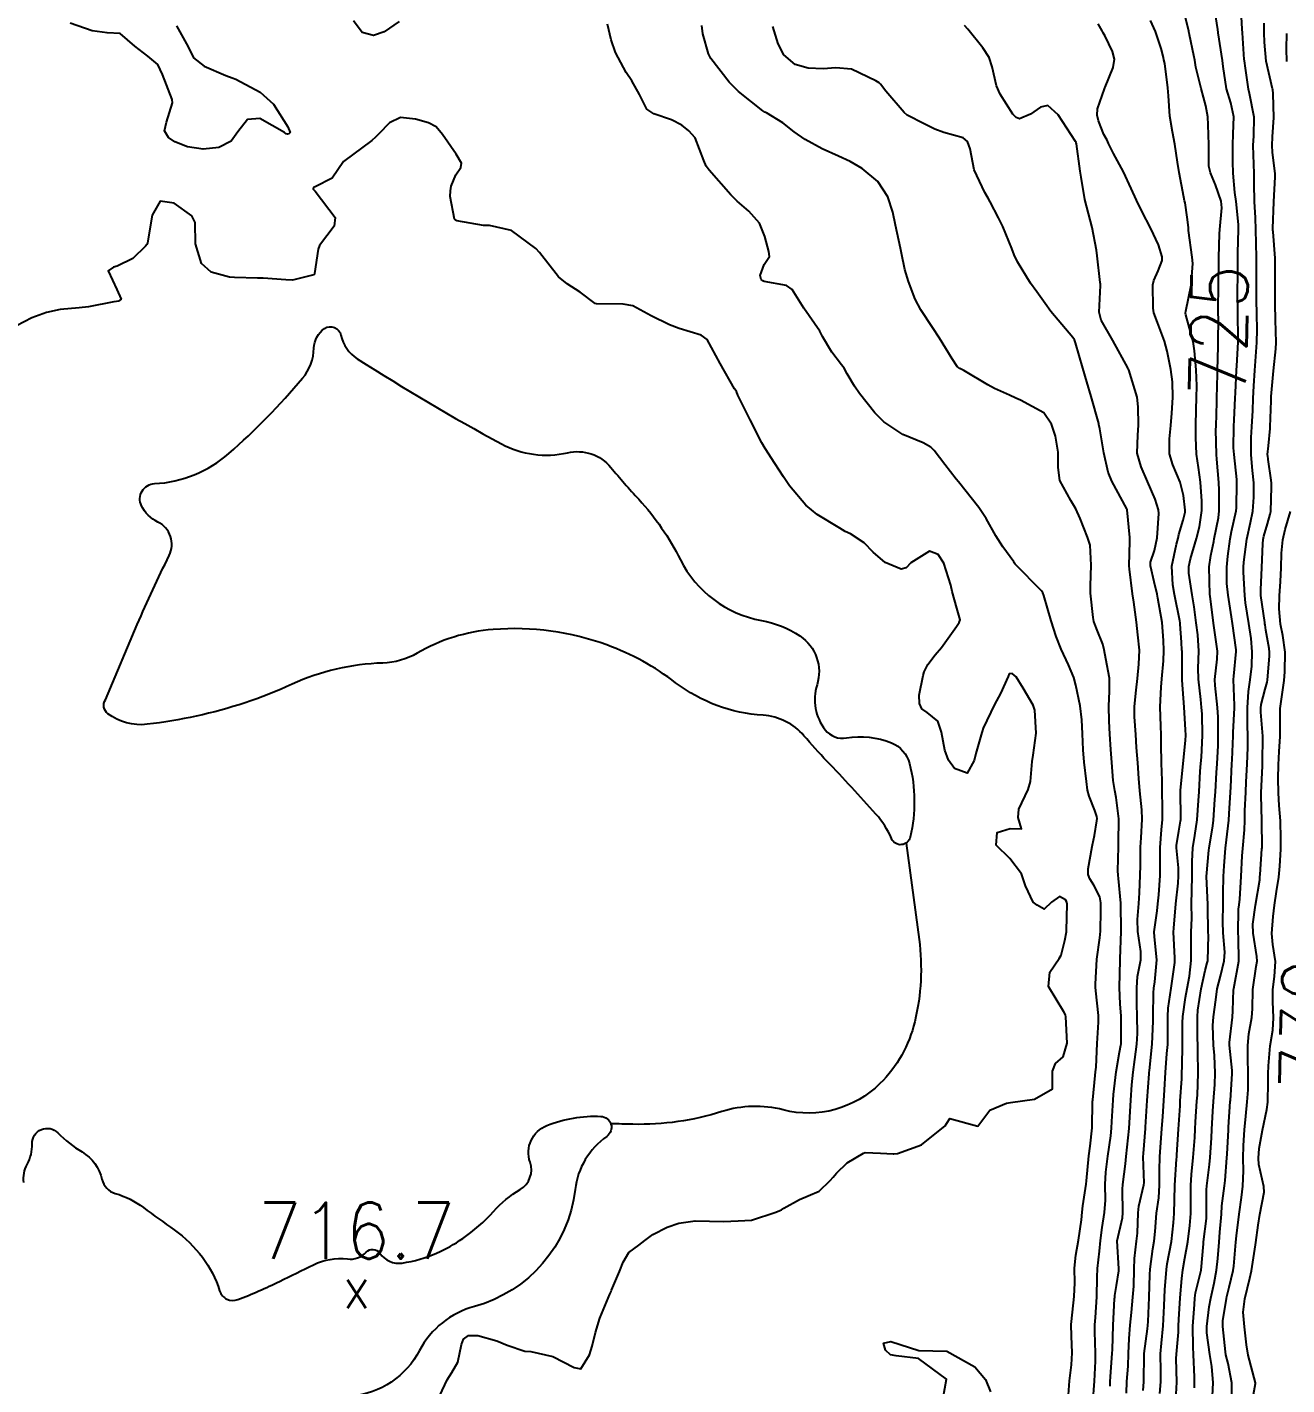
# Model space of a CAD drawing. Header units: metres. Extents: x 318500 to 325275, y 7408834 to 7428799.
# Drawn here: x 320134.5 to 320224.1, y 7413358.3 to 7413454.8 of the extents above; entities that cross this region are included whole.
import ezdxf
from ezdxf.enums import TextEntityAlignment as Align

# ---------------------------------------------------------------- set-up
doc = ezdxf.new("R2010")
doc.units = ezdxf.units.M
doc.header["$MEASUREMENT"] = 0
for name, color, linetype in [('Cotas', 45, 'Continuous'), ('Curvas de Nivel 1m', 11, 'Continuous'), ('Curvas de Nivel 5m', 15, 'Continuous'), ('Hidrografia', 140, 'Continuous'), ('Linha Férrea', 20, 'Continuous'), ('Pontos Cotados', 45, 'Continuous')]:
    doc.layers.add(name, color=color, linetype=linetype)
doc.styles.add('Style-STANDARD', font='STANDARD.shx')

# ---------------------------------------------------------------- blocks, each defined once
blk = doc.blocks.new('ELVTXT_2')
at = {"layer": 'Pontos Cotados', "linetype": 'Continuous', "style": 'Style-STANDARD'}
for s, height, p in [('716.7', 4, (0, 4)), ('x', 3, (0, 0))]:
    blk.add_text(s, height=height, dxfattribs=at).set_placement(p, align=Align.MIDDLE_CENTER)

msp = doc.modelspace()

# ---------------------------------------------------------------- linework, layer by layer
at = {"layer": 'Curvas de Nivel 1m', "flags": 128}
for points, elevation in [([(320217.487, 7413358.057), (320217.506, 7413358.425), (320217.496, 7413358.795), (320217.414, 7413360.427), (320217.398, 7413360.927), (320217.386, 7413362.428), (320217.489, 7413363.98), (320217.527, 7413364.426), (320217.574, 7413364.797), (320217.97, 7413366.42), (320218.131, 7413368.286), (320218.144, 7413368.419), (320218.337, 7413370.097), (320218.353, 7413370.417), (320218.346, 7413372.116), (320218.364, 7413372.417), (320218.565, 7413373.922), (320218.611, 7413374.415), (320218.694, 7413375.814), (320218.727, 7413376.414), (320218.809, 7413377.724), (320218.857, 7413378.413), (320218.947, 7413379.613), (320218.973, 7413380.412), (320218.909, 7413381.676), (320218.854, 7413382.413), (320218.809, 7413383.806), (320218.85, 7413384.414), (320219.003, 7413385.637), (320219.116, 7413386.411), (320219.336, 7413387.322), (320219.606, 7413388.407), (320219.642, 7413389.033), (320219.541, 7413390.407), (320219.519, 7413391.191), (320219.53, 7413392.408), (320219.528, 7413393.208), (320219.557, 7413394.408), (320219.6, 7413395.159), (320219.708, 7413396.407), (320219.776, 7413397.009), (320219.924, 7413398.405), (320219.956, 7413398.853), (320220.056, 7413400.404), (320220.072, 7413400.757), (320220.155, 7413402.403), (320220.167, 7413402.69), (320220.232, 7413404.402), (320220.242, 7413404.643), (320220.331, 7413406.402), (320220.331, 7413406.574), (320220.272, 7413408.403), (320220.282, 7413408.655), (320220.455, 7413410.401), (320220.453, 7413410.509), (320220.204, 7413412.404), (320220.13, 7413412.861), (320219.878, 7413414.407), (320219.792, 7413415.238), (320219.789, 7413416.409), (320219.869, 7413417.187), (320220.033, 7413418.406), (320220.133, 7413418.941), (320220.461, 7413420.402), (320220.486, 7413420.61), (320220.507, 7413422.402), (320220.494, 7413422.631), (320220.305, 7413424.404), (320220.279, 7413424.873), (320220.292, 7413426.405), (320220.308, 7413426.874), (320220.387, 7413428.404), (320220.406, 7413428.802), (320220.488, 7413430.403), (320220.504, 7413430.724), (320220.592, 7413432.403), (320220.596, 7413432.66), (320220.577, 7413434.403), (320220.559, 7413436.066), (320220.56, 7413436.403), (320220.564, 7413436.744), (320220.582, 7413438.403), (320220.586, 7413438.753), (320220.621, 7413440.403), (320220.615, 7413440.752), (320220.454, 7413442.405), (320220.358, 7413443.037), (320220.234, 7413444.408), (320220.222, 7413445.208), (320220.211, 7413446.408), (320220.25, 7413447.206), (320220.296, 7413448.408), (320220.07, 7413449.415), (320219.772, 7413450.413), (320219.527, 7413452.003), (320219.478, 7413452.416), (320219.176, 7413454.383), (320219.175, 7413454.42), (320219.143, 7413454.633), (320218.868, 7413456.425)], 726), ([(320218.785, 7413357.477), (320218.815, 7413358.41), (320218.717, 7413359.572), (320218.587, 7413360.413), (320218.376, 7413361.952), (320218.369, 7413362.416), (320218.537, 7413363.811), (320218.65, 7413364.413), (320218.882, 7413365.485), (320219.06, 7413366.409), (320219.154, 7413367.237), (320219.241, 7413368.408), (320219.306, 7413369.108), (320219.403, 7413370.406), (320219.447, 7413370.987), (320219.628, 7413372.404), (320219.674, 7413372.785), (320219.794, 7413374.403), (320219.813, 7413374.672), (320219.91, 7413376.402), (320219.922, 7413376.583), (320220.035, 7413378.401), (320220.044, 7413378.488), (320220.154, 7413380.018), (320220.181, 7413380.379), (320220.181, 7413380.4), (320220.181, 7413380.42), (320220.162, 7413380.599), (320219.983, 7413382.402), (320219.983, 7413382.602), (320220.198, 7413384.4), (320220.217, 7413384.85), (320220.279, 7413386.359), (320220.281, 7413386.399), (320220.291, 7413386.45), (320220.653, 7413388.394), (320220.616, 7413390.064), (320220.595, 7413390.395), (320220.633, 7413392.077), (320220.668, 7413392.395), (320220.712, 7413392.783), (320220.803, 7413394.393), (320220.892, 7413395.862), (320220.936, 7413396.392), (320221.056, 7413397.724), (320221.072, 7413398.39), (320221.077, 7413399.061), (320221.138, 7413400.389), (320221.177, 7413401.135), (320221.237, 7413402.388), (320221.29, 7413403.566), (320221.292, 7413404.388), (320221.273, 7413405.173), (320221.274, 7413406.388), (320221.338, 7413407.567), (320221.446, 7413408.386), (320221.58, 7413409.349), (320221.603, 7413410.384), (320221.515, 7413411.331), (320221.365, 7413412.388), (320221.132, 7413413.862), (320221.071, 7413414.393), (320220.985, 7413416.045), (320220.988, 7413416.395), (320221.013, 7413416.764), (320221.226, 7413418.392), (320221.483, 7413419.583), (320221.642, 7413420.386), (320221.718, 7413421.371), (320221.702, 7413422.385), (320221.625, 7413423.283), (320221.531, 7413424.388), (320221.525, 7413425.622), (320221.568, 7413426.388), (320221.638, 7413427.536), (320221.676, 7413428.387), (320221.721, 7413429.299), (320221.782, 7413430.386), (320221.853, 7413431.366), (320221.932, 7413432.384), (320221.948, 7413433.299), (320221.919, 7413434.384), (320221.902, 7413435.396), (320221.897, 7413436.385), (320221.898, 7413437.402), (320221.901, 7413438.385), (320221.887, 7413439.445), (320221.862, 7413440.386), (320221.831, 7413441.249), (320221.768, 7413442.388), (320221.725, 7413443.663), (320221.727, 7413444.389), (320221.693, 7413445.727), (320221.673, 7413446.391), (320221.717, 7413447.06), (320221.734, 7413448.39), (320221.395, 7413450.086), (320221.326, 7413450.396), (320221.112, 7413451.887), (320221.042, 7413452.401), (320221.031, 7413452.491), (320220.906, 7413454.402), (320220.89, 7413454.656), (320220.8, 7413456.404)], 727), ([(320145.132, 7413454.885), (320145.967, 7413453.397), (320146.33, 7413452.62), (320147.096, 7413452.02), (320148.635, 7413451.365), (320149.088, 7413451.201), (320149.337, 7413451.106), (320151.073, 7413450.179), (320152.013, 7413449.316), (320153.036, 7413447.703), (320153.209, 7413447.298), (320153.123, 7413447.205), (320153.029, 7413447.185), (320152.934, 7413447.206), (320152.808, 7413447.303), (320151.045, 7413448.302), (320150.166, 7413448.22), (320149.493, 7413447.353), (320149.023, 7413446.698), (320148.15, 7413446.237), (320147.017, 7413446.113), (320145.9, 7413446.278), (320145.022, 7413446.647), (320144.557, 7413446.948), (320144.287, 7413447.421), (320144.418, 7413448.04), (320144.855, 7413449.413), (320144.819, 7413449.659), (320144.135, 7413451.424), (320143.803, 7413452.136), (320143.103, 7413452.736), (320142.16, 7413453.449), (320141.123, 7413454.351), (320140.208, 7413454.39), (320139.126, 7413454.545), (320137.562, 7413455.085)], 719), ([(320160.948, 7413455.202), (320159.891, 7413454.454), (320159.13, 7413454.195), (320158.319, 7413454.419), (320157.723, 7413455.241)], 719), ([(320208.506, 7413357.21), (320208.602, 7413358.549), (320208.752, 7413359.672), (320208.809, 7413360.546), (320208.746, 7413361.709), (320208.736, 7413362.548), (320208.817, 7413363.435), (320208.946, 7413364.545), (320208.982, 7413365.517), (320208.971, 7413366.545), (320209.056, 7413367.472), (320209.241, 7413368.541), (320209.456, 7413369.98), (320209.513, 7413370.538), (320209.567, 7413370.997), (320209.794, 7413372.534), (320209.818, 7413372.769), (320209.992, 7413374.531), (320210.087, 7413375.222), (320210.217, 7413376.528), (320210.256, 7413378.4), (320210.261, 7413378.528), (320210.424, 7413380.258), (320210.454, 7413380.526), (320210.495, 7413380.857), (320210.584, 7413382.524), (320210.679, 7413384.046), (320210.673, 7413384.523), (320210.484, 7413386.278), (320210.466, 7413386.527), (320210.463, 7413386.747), (320210.548, 7413388.526), (320210.756, 7413390.049), (320210.805, 7413390.522), (320210.843, 7413391.992), (320210.841, 7413392.522), (320210.755, 7413392.955), (320210.332, 7413393.778), (320210.043, 7413394.24), (320209.941, 7413394.536), (320209.937, 7413394.946), (320210.214, 7413396.532), (320210.239, 7413396.665), (320210.382, 7413397.319), (320210.562, 7413398.363), (320210.57, 7413398.527), (320210.548, 7413398.674), (320210.406, 7413399.096), (320209.996, 7413400.116), (320209.892, 7413400.538), (320209.811, 7413401.157), (320209.656, 7413402.542), (320209.584, 7413403.422), (320209.527, 7413404.544), (320209.48, 7413405.535), (320209.36, 7413406.547), (320209.061, 7413408.013), (320208.918, 7413408.554), (320208.543, 7413409.454), (320208.018, 7413410.565), (320207.667, 7413411.471), (320207.308, 7413412.573), (320206.792, 7413414.393), (320206.712, 7413414.579), (320206.612, 7413414.711), (320204.756, 7413416.608), (320204.705, 7413416.674), (320204.642, 7413416.783), (320203.867, 7413417.837), (320203.377, 7413418.629), (320202.678, 7413419.87), (320202.163, 7413420.645), (320200.717, 7413422.456), (320200.557, 7413422.662), (320199.755, 7413423.7), (320198.985, 7413424.686), (320198.744, 7413424.93), (320198.215, 7413425.231), (320196.757, 7413425.841), (320195.411, 7413426.734), (320194.78, 7413427.378), (320193.686, 7413428.757), (320193.318, 7413429.275), (320192.814, 7413430.143), (320192.586, 7413430.542), (320192.409, 7413430.776), (320191.725, 7413431.678), (320191.058, 7413432.797), (320190.99, 7413432.936), (320190.856, 7413433.179), (320189.716, 7413434.812), (320188.893, 7413436.143), (320188.503, 7413436.433), (320186.899, 7413436.713), (320186.8, 7413436.753), (320186.696, 7413436.853), (320186.626, 7413437.133), (320186.916, 7413437.918), (320187.275, 7413438.494), (320187.239, 7413438.845), (320186.946, 7413439.919), (320186.576, 7413440.856), (320185.819, 7413441.718), (320184.975, 7413442.411), (320184.544, 7413442.884), (320183.006, 7413444.626), (320182.79, 7413444.903), (320182.609, 7413445.313), (320181.998, 7413446.916), (320181.551, 7413447.429), (320181.049, 7413447.829), (320180.313, 7413448.201), (320179.057, 7413448.633), (320178.565, 7413448.965), (320178.039, 7413450.007), (320177.508, 7413450.976), (320177.099, 7413451.58), (320176.325, 7413452.992), (320176.03, 7413453.898), (320175.764, 7413455.001)], 719), ([(320213.854, 7413357.858), (320213.886, 7413358.48), (320213.912, 7413360.457), (320213.913, 7413360.48), (320214.156, 7413362.237), (320214.183, 7413362.476), (320214.2, 7413362.753), (320214.275, 7413364.475), (320214.33, 7413366.109), (320214.353, 7413366.474), (320214.542, 7413367.921), (320214.624, 7413368.471), (320214.688, 7413369.151), (320214.801, 7413370.468), (320214.949, 7413371.554), (320215.004, 7413372.466), (320215.003, 7413373.529), (320215.037, 7413374.466), (320215.107, 7413375.482), (320215.178, 7413376.464), (320215.237, 7413377.339), (320215.309, 7413378.462), (320215.362, 7413379.241), (320215.435, 7413380.461), (320215.536, 7413381.822), (320215.588, 7413382.459), (320215.609, 7413383.038), (320215.59, 7413384.459), (320215.628, 7413385.05), (320215.846, 7413386.456), (320216.095, 7413388.289), (320216.105, 7413388.452), (320216.096, 7413388.619), (320216.01, 7413390.454), (320216.016, 7413390.732), (320216.163, 7413392.452), (320216.335, 7413393.924), (320216.369, 7413394.45), (320216.348, 7413395.011), (320216.218, 7413396.452), (320216.221, 7413396.604), (320216.388, 7413397.636), (320216.502, 7413398.345), (320216.517, 7413398.448), (320216.523, 7413398.57), (320216.488, 7413400.449), (320216.494, 7413400.522), (320216.685, 7413402.446), (320216.851, 7413404.068), (320216.875, 7413404.444), (320216.86, 7413404.821), (320216.753, 7413406.446), (320216.62, 7413408.357), (320216.614, 7413408.449), (320216.608, 7413410.401), (320216.608, 7413410.449), (320216.606, 7413410.494), (320216.566, 7413411.07), (320216.485, 7413412.357), (320216.475, 7413412.452), (320216.455, 7413412.579), (320216.085, 7413414.458), (320215.947, 7413415.133), (320215.885, 7413416.461), (320216.225, 7413418.025), (320216.336, 7413418.455), (320216.391, 7413418.727), (320216.679, 7413419.73), (320216.83, 7413420.306), (320216.84, 7413420.448), (320216.706, 7413421.506), (320216.467, 7413422.454), (320215.954, 7413423.683), (320215.711, 7413424.465), (320215.707, 7413425.515), (320215.803, 7413426.465), (320215.889, 7413427.358), (320215.95, 7413428.463), (320215.929, 7413429.581), (320215.822, 7413430.465), (320215.562, 7413431.746), (320215.361, 7413432.472), (320214.87, 7413433.805), (320214.615, 7413434.483), (320214.547, 7413434.82), (320214.54, 7413436.484), (320214.599, 7413436.789), (320214.915, 7413437.48), (320215.196, 7413438.205), (320215.199, 7413438.476), (320214.943, 7413439.326), (320214.395, 7413440.486), (320213.756, 7413441.708), (320213.369, 7413442.496), (320212.992, 7413443.327), (320212.444, 7413444.508), (320211.726, 7413445.823), (320211.387, 7413446.525), (320211.277, 7413446.761), (320211.046, 7413447.172), (320210.66, 7413448.14), (320210.578, 7413448.537), (320210.605, 7413448.999), (320211.088, 7413450.405), (320211.127, 7413450.492), (320211.146, 7413450.529), (320211.704, 7413451.928), (320211.798, 7413452.52), (320211.662, 7413453.059), (320211.136, 7413454.146), (320211.006, 7413454.399), (320210.929, 7413454.533), (320210.644, 7413455.041)], 723), ([(320215.035, 7413357.645), (320215.097, 7413358.461), (320215.099, 7413359.234), (320215.084, 7413360.462), (320215.14, 7413361.222), (320215.266, 7413362.46), (320215.346, 7413363.871), (320215.37, 7413364.459), (320215.394, 7413365.012), (320215.498, 7413366.457), (320215.558, 7413366.874), (320215.859, 7413368.452), (320216.013, 7413369.783), (320216.044, 7413370.45), (320216.093, 7413372.406), (320216.099, 7413372.449), (320216.218, 7413374.308), (320216.232, 7413374.448), (320216.242, 7413374.608), (320216.358, 7413376.446), (320216.466, 7413378.104), (320216.483, 7413378.445), (320216.587, 7413380.01), (320216.601, 7413380.443), (320216.609, 7413380.888), (320216.642, 7413382.443), (320216.637, 7413384.01), (320216.662, 7413384.443), (320216.862, 7413385.809), (320216.976, 7413386.439), (320217.134, 7413387.322), (320217.247, 7413388.435), (320217.254, 7413389.456), (320217.269, 7413390.435), (320217.299, 7413391.442), (320217.293, 7413392.435), (320217.294, 7413393.4), (320217.322, 7413394.435), (320217.325, 7413395.465), (320217.381, 7413396.435), (320217.508, 7413397.308), (320217.678, 7413398.431), (320217.787, 7413399.803), (320217.815, 7413400.429), (320217.904, 7413401.89), (320217.954, 7413402.427), (320217.995, 7413402.889), (320218.063, 7413404.426), (320218.029, 7413405.961), (320217.999, 7413406.428), (320217.942, 7413406.995), (320217.772, 7413408.431), (320217.76, 7413409.213), (320217.804, 7413410.431), (320217.725, 7413411.586), (320217.621, 7413412.434), (320217.464, 7413413.57), (320217.334, 7413414.439), (320217.101, 7413415.975), (320217.087, 7413416.443), (320217.201, 7413416.997), (320217.631, 7413418.435), (320217.842, 7413419.262), (320218.024, 7413420.43), (320218.027, 7413421.103), (320217.923, 7413422.432), (320217.787, 7413423.491), (320217.647, 7413424.436), (320217.585, 7413425.61), (320217.589, 7413426.438), (320217.617, 7413427.608), (320217.642, 7413428.437), (320217.652, 7413429.281), (320217.614, 7413430.438), (320217.503, 7413431.778), (320217.402, 7413432.442), (320216.878, 7413434.336), (320216.858, 7413434.45), (320216.882, 7413434.61), (320217.248, 7413436.445), (320217.366, 7413438.001), (320217.337, 7413438.444), (320217.067, 7413440.339), (320217.066, 7413440.448), (320217.071, 7413440.558), (320216.968, 7413441.278), (320216.824, 7413442.298), (320216.792, 7413442.453), (320216.737, 7413442.701), (320216.406, 7413444.459), (320216.296, 7413445.186), (320216.088, 7413446.464), (320215.927, 7413447.345), (320215.751, 7413448.47), (320215.642, 7413449.911), (320215.606, 7413450.472), (320215.38, 7413452.212), (320215.322, 7413452.477), (320215.285, 7413452.641), (320215.128, 7413453.271), (320214.713, 7413454.484), (320214.365, 7413455.275)], 724), ([(320220.124, 7413356.677), (320220.141, 7413358.396), (320219.88, 7413359.766), (320219.724, 7413360.402), (320219.693, 7413360.602), (320219.503, 7413362.404), (320219.517, 7413362.811), (320219.774, 7413364.402), (320219.802, 7413364.542), (320219.952, 7413365.2), (320220.236, 7413366.396), (320220.285, 7413366.706), (320220.425, 7413368.394), (320220.471, 7413368.86), (320220.669, 7413370.39), (320220.843, 7413371.583), (320220.937, 7413372.387), (320220.972, 7413373.481), (320220.96, 7413374.387), (320220.988, 7413375.285), (320221.061, 7413376.386), (320221.136, 7413377.363), (320221.238, 7413378.383), (320221.3, 7413379.226), (320221.32, 7413380.383), (320221.297, 7413381.509), (320221.275, 7413382.384), (320221.353, 7413383.222), (320221.566, 7413384.38), (320221.607, 7413384.991), (320221.647, 7413386.379), (320221.88, 7413388), (320221.938, 7413388.375), (320221.919, 7413388.721), (320221.663, 7413390.379), (320221.653, 7413391.026), (320221.83, 7413392.377), (320222.128, 7413394.163), (320222.15, 7413394.373), (320222.162, 7413394.553), (320222.291, 7413396.371), (320222.294, 7413396.449), (320222.275, 7413398.372), (320222.228, 7413400.183), (320222.232, 7413400.373), (320222.324, 7413402.248), (320222.327, 7413402.372), (320222.335, 7413402.488), (320222.343, 7413404.372), (320222.222, 7413406.099), (320222.21, 7413406.374), (320222.24, 7413406.638), (320222.52, 7413407.72), (320222.667, 7413408.229), (320222.693, 7413408.368), (320222.834, 7413410.088), (320222.836, 7413410.366), (320222.807, 7413410.611), (320222.576, 7413411.924), (320222.511, 7413412.302), (320222.5, 7413412.371), (320222.485, 7413412.467), (320222.221, 7413414.376), (320222.205, 7413414.787), (320222.273, 7413416.376), (320222.349, 7413418.066), (320222.382, 7413418.374), (320222.433, 7413418.604), (320222.677, 7413419.489), (320222.881, 7413420.174), (320222.917, 7413420.367), (320222.974, 7413422.108), (320222.965, 7413422.366), (320222.943, 7413422.587), (320222.737, 7413424.047), (320222.697, 7413424.328), (320222.694, 7413424.371), (320222.693, 7413424.418), (320222.75, 7413425.037), (320222.87, 7413426.267), (320222.875, 7413426.368), (320222.939, 7413428.227), (320222.947, 7413428.368), (320222.956, 7413428.523), (320223.102, 7413430.366), (320223.278, 7413431.929), (320223.304, 7413432.363), (320223.257, 7413433.982), (320223.244, 7413434.365), (320223.232, 7413434.714), (320223.223, 7413436.365), (320223.232, 7413438.058), (320223.228, 7413438.366), (320223.083, 7413440.244), (320223.075, 7413440.368), (320223.069, 7413440.476), (320223.133, 7413442.368), (320223.232, 7413444.141), (320223.226, 7413444.367), (320223.033, 7413445.906), (320223.006, 7413446.371), (320223.046, 7413447.001), (320223.141, 7413448.369), (320223.085, 7413450.049), (320223.055, 7413450.371), (320223.048, 7413450.413), (320222.6, 7413452.378), (320222.472, 7413453.719), (320222.452, 7413454.38), (320222.441, 7413455.09)], 728), ([(320211.508, 7413358.157), (320211.51, 7413358.505), (320211.535, 7413358.835), (320211.651, 7413360.504), (320211.661, 7413360.736), (320211.705, 7413362.503), (320211.819, 7413364.382), (320211.827, 7413364.502), (320211.833, 7413364.61), (320211.952, 7413365.333), (320212.111, 7413366.355), (320212.118, 7413366.499), (320212, 7413368.5), (320212.382, 7413370.131), (320212.41, 7413370.496), (320212.37, 7413372.172), (320212.394, 7413372.497), (320212.598, 7413373.969), (320212.643, 7413374.494), (320212.776, 7413375.81), (320212.839, 7413376.493), (320212.912, 7413377.698), (320212.962, 7413378.492), (320213.037, 7413379.601), (320213.125, 7413380.49), (320213.26, 7413381.398), (320213.403, 7413382.488), (320213.439, 7413383.24), (320213.426, 7413384.488), (320213.402, 7413385.309), (320213.385, 7413386.489), (320213.453, 7413387.283), (320213.685, 7413388.486), (320213.687, 7413389.068), (320213.476, 7413390.488), (320213.452, 7413391.339), (320213.546, 7413392.488), (320213.58, 7413393.235), (320213.629, 7413394.487), (320213.649, 7413395.189), (320213.661, 7413396.487), (320213.703, 7413397.164), (320213.782, 7413398.486), (320213.752, 7413399.141), (320213.618, 7413400.488), (320213.544, 7413401.378), (320213.455, 7413402.49), (320213.375, 7413403.582), (320213.313, 7413404.492), (320213.229, 7413405.756), (320213.228, 7413406.493), (320213.348, 7413407.661), (320213.436, 7413408.491), (320213.531, 7413409.505), (320213.578, 7413410.49), (320213.478, 7413411.583), (320213.373, 7413412.492), (320213.181, 7413413.915), (320213.085, 7413414.495), (320212.866, 7413416.268), (320212.854, 7413416.498), (320212.903, 7413418.252), (320212.906, 7413418.498), (320212.714, 7413420.476), (320212.708, 7413420.5), (320212.691, 7413420.539), (320211.607, 7413422.517), (320211.359, 7413423.153), (320211.054, 7413424.525), (320210.765, 7413426.225), (320210.704, 7413426.531), (320210.684, 7413426.619), (320210.152, 7413428.54), (320209.847, 7413429.581), (320209.565, 7413430.549), (320209.046, 7413432.358), (320208.963, 7413432.558), (320208.852, 7413432.724), (320207.291, 7413434.576), (320206.886, 7413435.14), (320206.287, 7413435.982), (320205.848, 7413436.596), (320204.923, 7413438.119), (320204.672, 7413438.614), (320204.504, 7413439.049), (320203.864, 7413440.626), (320203.572, 7413441.236), (320202.977, 7413442.367), (320202.827, 7413442.642), (320202.59, 7413443.04), (320201.844, 7413444.652), (320201.542, 7413446.146), (320201.357, 7413446.657), (320201.043, 7413446.921), (320199.682, 7413447.316), (320199.048, 7413447.54), (320198.271, 7413447.92), (320197.058, 7413448.545), (320196.847, 7413448.722), (320195.564, 7413450.254), (320195.181, 7413450.739), (320195.091, 7413450.829), (320194.848, 7413450.989), (320193.106, 7413451.818), (320191.994, 7413451.899), (320191.106, 7413451.839), (320190.037, 7413451.88), (320189.11, 7413452.135), (320188.309, 7413452.832), (320187.896, 7413453.607), (320187.523, 7413454.844)], 721), ([(320212.67, 7413357.673), (320212.696, 7413358.492), (320212.774, 7413359.594), (320212.797, 7413360.491), (320212.844, 7413361.552), (320212.933, 7413362.49), (320213.014, 7413363.404), (320213.106, 7413364.488), (320213.172, 7413365.267), (320213.209, 7413366.488), (320213.224, 7413367.245), (320213.365, 7413368.486), (320213.437, 7413369.055), (320213.502, 7413370.485), (320213.544, 7413370.968), (320213.893, 7413372.482), (320213.908, 7413372.626), (320213.85, 7413374.482), (320213.858, 7413374.707), (320214.005, 7413376.481), (320214.014, 7413376.569), (320214.13, 7413378.48), (320214.27, 7413380.366), (320214.275, 7413380.478), (320214.291, 7413380.608), (320214.497, 7413382.475), (320214.563, 7413384.116), (320214.563, 7413384.475), (320214.572, 7413386.138), (320214.601, 7413386.475), (320214.676, 7413386.905), (320214.815, 7413388.472), (320214.645, 7413390.114), (320214.625, 7413390.475), (320214.831, 7413391.954), (320214.894, 7413392.471), (320214.958, 7413393.102), (320215.052, 7413394.469), (320215.053, 7413395.776), (320215.05, 7413396.47), (320215.138, 7413397.719), (320215.209, 7413398.468), (320215.221, 7413399.281), (320215.199, 7413400.468), (320215.202, 7413401.239), (320215.16, 7413402.469), (320215.118, 7413403.823), (320215.123, 7413404.47), (320215.104, 7413405.089), (320215.063, 7413406.472), (320215.13, 7413407.862), (320215.175, 7413408.47), (320215.287, 7413409.731), (320215.308, 7413410.469), (320215.286, 7413411.188), (320215.185, 7413412.471), (320214.897, 7413414.184), (320214.831, 7413414.477), (320214.623, 7413415.36), (320214.359, 7413416.483), (320214.366, 7413416.76), (320214.651, 7413417.593), (320214.845, 7413418.477), (320214.955, 7413420.207), (320214.937, 7413420.476), (320214.701, 7413421.236), (320214.153, 7413422.486), (320213.694, 7413423.527), (320213.429, 7413424.493), (320213.464, 7413425.788), (320213.513, 7413426.493), (320213.484, 7413427.799), (320213.409, 7413428.494), (320212.819, 7413430.424), (320212.797, 7413430.477), (320212.787, 7413430.5), (320212.747, 7413430.575), (320211.684, 7413432.517), (320210.872, 7413433.97), (320210.716, 7413434.532), (320210.803, 7413436.435), (320210.803, 7413436.531), (320210.784, 7413436.649), (320210.574, 7413438.535), (320210.528, 7413438.944), (320210.231, 7413440.541), (320209.959, 7413441.535), (320209.711, 7413442.549), (320209.439, 7413444.118), (320209.369, 7413444.555), (320209.097, 7413446.501), (320209.082, 7413446.559), (320209.072, 7413446.591), (320209.041, 7413446.675), (320207.798, 7413448.573), (320207.07, 7413449.235), (320206.541, 7413449.115), (320205.83, 7413448.598), (320205.057, 7413448.266), (320204.808, 7413448.364), (320204.587, 7413448.617), (320203.687, 7413450.025), (320203.42, 7413450.635), (320203.11, 7413451.979), (320202.906, 7413452.642), (320202.441, 7413453.333), (320201.372, 7413454.658), (320201.144, 7413454.904)], 722), ([(320224.069, 7413452.356), (320224.033, 7413453.261), (320224.06, 7413454.356)], 729), ([(320163.844, 7413357.505), (320164.376, 7413358.614), (320164.709, 7413359.132), (320165.135, 7413359.863), (320165.396, 7413361.125), (320165.523, 7413361.495), (320165.896, 7413361.76), (320166.56, 7413361.77), (320167.894, 7413361.38), (320168.629, 7413361.079), (320169.884, 7413360.648), (320170.311, 7413360.628), (320171.878, 7413360.263), (320173.395, 7413359.489), (320173.866, 7413359.408), (320174.49, 7413360.392), (320174.672, 7413360.998), (320174.91, 7413361.99), (320175.222, 7413362.99), (320175.937, 7413364.711), (320176.017, 7413364.901), (320176.046, 7413364.979), (320176.617, 7413366.316), (320176.884, 7413366.971), (320177.289, 7413367.659), (320177.988, 7413368.193), (320178.427, 7413368.52), (320178.991, 7413368.945), (320180.005, 7413369.472), (320180.845, 7413369.754), (320182.01, 7413369.93), (320183.014, 7413369.886), (320184.01, 7413369.867), (320185.055, 7413369.909), (320186.011, 7413369.96), (320187.737, 7413370.544), (320188.018, 7413370.651), (320188.135, 7413370.703), (320188.308, 7413370.817), (320189.409, 7413371.426), (320190.033, 7413371.695), (320190.807, 7413372.02), (320191.601, 7413372.777), (320191.805, 7413373.022), (320192.058, 7413373.314), (320192.793, 7413374.036), (320193.961, 7413374.742), (320194.08, 7413374.77), (320195.18, 7413374.729), (320196.079, 7413374.682), (320196.115, 7413374.684), (320196.376, 7413374.716), (320198.086, 7413375.33), (320199.768, 7413376.665), (320199.897, 7413376.869), (320200.108, 7413377.203), (320202.1, 7413376.64), (320202.951, 7413377.794), (320204.125, 7413378.292), (320204.404, 7413378.328), (320206.13, 7413378.58), (320207.394, 7413379.314), (320207.394, 7413380.568), (320207.617, 7413381.114), (320208.17, 7413381.59), (320208.443, 7413382.556), (320208.346, 7413384.42), (320208.319, 7413384.558), (320208.213, 7413384.784), (320207.122, 7413386.571), (320207.217, 7413387.604), (320207.875, 7413388.564), (320208.012, 7413388.814), (320208.28, 7413389.863), (320208.385, 7413390.463), (320208.389, 7413390.559), (320208.436, 7413392.44), (320208.422, 7413392.558), (320208.394, 7413392.633), (320208.322, 7413392.752), (320207.907, 7413392.981), (320207.329, 7413392.57), (320206.805, 7413392.082), (320206.317, 7413392.354), (320206.031, 7413392.584), (320205.489, 7413393.75), (320205.194, 7413394.597), (320204.356, 7413395.679), (320203.406, 7413396.624), (320203.463, 7413397.544), (320204.388, 7413397.812), (320205.188, 7413397.798), (320204.972, 7413398.601), (320204.998, 7413399.193), (320205.666, 7413400.591), (320205.848, 7413401.169), (320205.967, 7413402.587), (320206.02, 7413403.024), (320206.236, 7413404.584), (320206.142, 7413406.231), (320206.017, 7413406.587), (320205.316, 7413407.8), (320204.807, 7413408.606), (320204.533, 7413408.83), (320204.329, 7413408.817), (320204.242, 7413408.614), (320203.715, 7413407.419), (320203.268, 7413406.628), (320202.483, 7413404.96), (320202.398, 7413404.724), (320202.373, 7413404.641), (320201.959, 7413403.144), (320201.832, 7413402.646), (320201.334, 7413401.753), (320200.441, 7413402.088), (320200.011, 7413402.667), (320199.756, 7413403.375), (320199.513, 7413404.674), (320199.261, 7413405.452), (320198.494, 7413406.062), (320198.123, 7413406.322), (320197.935, 7413406.698), (320197.915, 7413407.293), (320198.202, 7413408.695), (320198.282, 7413408.946), (320198.542, 7413409.473), (320199.063, 7413410.172), (320199.5, 7413410.676), (320200.575, 7413412.175), (320200.772, 7413412.464), (320200.829, 7413412.658), (320200.592, 7413413.489), (320200.267, 7413414.665), (320200.166, 7413415.117), (320199.681, 7413416.674), (320199.276, 7413417.31), (320198.649, 7413417.547), (320197.338, 7413416.71), (320197, 7413416.349), (320196.633, 7413416.268), (320195.507, 7413416.731), (320194.647, 7413417.467), (320194.024, 7413418.119), (320193.032, 7413418.764), (320192.663, 7413418.945), (320192.28, 7413419.162), (320190.68, 7413420.147), (320189.858, 7413420.808), (320188.71, 7413422.182), (320188.27, 7413422.827), (320187.67, 7413423.776), (320186.982, 7413424.846), (320186.746, 7413425.239), (320185.901, 7413426.863), (320185.043, 7413428.629), (320184.934, 7413428.878), (320184.886, 7413428.963), (320184.802, 7413429.088), (320183.768, 7413430.891), (320182.845, 7413432.577), (320182.428, 7413432.906), (320180.857, 7413433.372), (320180.164, 7413433.637), (320178.87, 7413434.267), (320177.559, 7413434.973), (320176.881, 7413435.108), (320174.99, 7413435.118), (320174.881, 7413435.151), (320173.817, 7413435.954), (320172.895, 7413436.537), (320172.296, 7413437.046), (320170.926, 7413438.762), (320170.662, 7413439.064), (320168.949, 7413440.33), (320167.386, 7413440.681), (320166.954, 7413440.689), (320165.066, 7413441.031), (320164.959, 7413441.072), (320164.895, 7413441.141), (320164.578, 7413442.748), (320164.597, 7413443.146), (320164.647, 7413443.483), (320164.997, 7413444.304), (320165.334, 7413444.807), (320165.389, 7413445.136), (320165.019, 7413445.753), (320164.027, 7413447.155), (320163.581, 7413447.697), (320163.048, 7413447.997), (320162.119, 7413448.252), (320161.052, 7413448.378), (320160.264, 7413447.991), (320159.508, 7413447.215), (320159.278, 7413446.967), (320159.025, 7413446.744), (320157.01, 7413445.25), (320156.196, 7413444.058), (320154.982, 7413443.432), (320154.878, 7413443.385), (320154.854, 7413443.281), (320154.978, 7413443.132), (320156.409, 7413441.258), (320156.329, 7413440.645), (320155.302, 7413439.274), (320155.193, 7413439.009), (320154.947, 7413437.279), (320154.938, 7413437.241), (320154.898, 7413437.176), (320153.375, 7413436.813), (320152.893, 7413436.821), (320151.279, 7413436.939), (320150.894, 7413436.952), (320149.253, 7413436.997), (320148.895, 7413437.029), (320147.603, 7413437.373), (320146.909, 7413437.995), (320146.474, 7413439.387), (320146.462, 7413440.904), (320146.231, 7413441.391), (320144.963, 7413442.275), (320143.963, 7413442.427), (320143.401, 7413441.433), (320143.09, 7413439.596), (320143.063, 7413439.438), (320143.02, 7413439.347), (320142.927, 7413439.223), (320142.025, 7413438.337), (320140.905, 7413437.792), (320140.643, 7413437.725), (320140.276, 7413437.469), (320140.88, 7413436.13), (320141.189, 7413435.457), (320141.015, 7413435.312), (320140.868, 7413435.289), (320140.664, 7413435.259), (320138.864, 7413434.899), (320138.209, 7413434.845), (320136.862, 7413434.73), (320135.889, 7413434.5), (320134.856, 7413434.121), (320133.75, 7413433.557)], 718), ([(320221.479, 7413356.375), (320221.84, 7413358.35), (320221.842, 7413358.37), (320221.835, 7413358.396), (320221.314, 7413360.379), (320221.185, 7413361.097), (320221.04, 7413362.383), (320220.965, 7413363.419), (320221.077, 7413364.383), (320221.436, 7413365.852), (320221.551, 7413366.376), (320221.841, 7413368.216), (320221.861, 7413368.372), (320222.013, 7413369.623), (320222.134, 7413370.368), (320222.44, 7413371.968), (320222.425, 7413372.364), (320222.073, 7413373.921), (320222.041, 7413374.371), (320222.087, 7413375.074), (320222.33, 7413376.367), (320222.646, 7413377.839), (320222.703, 7413378.361), (320222.723, 7413379.79), (320222.736, 7413380.361), (320222.747, 7413380.943), (320222.867, 7413382.36), (320223.066, 7413383.488), (320223.121, 7413384.356), (320223.063, 7413385.522), (320223.063, 7413386.358), (320223.175, 7413387.282), (320223.245, 7413388.355), (320223.073, 7413389.563), (320222.987, 7413390.36), (320223.099, 7413391.567), (320223.192, 7413392.357), (320223.322, 7413393.347), (320223.486, 7413394.353), (320223.57, 7413395.134), (320223.627, 7413396.351), (320223.64, 7413397.092), (320223.603, 7413398.352), (320223.518, 7413399.461), (320223.457, 7413400.354), (320223.441, 7413401.361), (320223.467, 7413402.355), (320223.522, 7413403.296), (320223.583, 7413404.353), (320223.583, 7413405.446), (320223.583, 7413406.354), (320223.693, 7413407.172), (320223.865, 7413408.35), (320223.923, 7413408.966), (320223.938, 7413410.349), (320223.767, 7413411.547), (320223.619, 7413412.354), (320223.513, 7413413.439), (320223.531, 7413414.356), (320223.609, 7413415.372), (320223.659, 7413416.355), (320223.691, 7413417.395), (320223.774, 7413418.353), (320223.944, 7413419.078), (320224.312, 7413420.346)], 729), ([(320199.515, 7413356.665), (320199.86, 7413358.66), (320197.882, 7413360.127), (320196.278, 7413360.32), (320195.885, 7413360.402), (320195.523, 7413360.724), (320195.398, 7413361.225), (320195.899, 7413361.339), (320197.89, 7413360.69), (320199.89, 7413360.66), (320201.874, 7413359.541), (320202.644, 7413358.628), (320202.982, 7413357.754)], 719)]:
    msp.add_lwpolyline(points, dxfattribs=dict(at, elevation=elevation))
at = {"layer": 'Curvas de Nivel 5m', "flags": 128}
for points, elevation in [([(320216.133, 7413356.736), (320216.239, 7413358.444), (320216.202, 7413360.129), (320216.204, 7413360.445), (320216.346, 7413362.011), (320216.368, 7413362.443), (320216.385, 7413362.904), (320216.468, 7413364.442), (320216.584, 7413365.817), (320216.676, 7413366.439), (320216.815, 7413367.27), (320217.011, 7413368.435), (320217.164, 7413369.585), (320217.224, 7413370.432), (320217.235, 7413371.229), (320217.234, 7413372.432), (320217.279, 7413373.214), (320217.4, 7413374.43), (320217.507, 7413375.842), (320217.545, 7413376.428), (320217.576, 7413376.96), (320217.67, 7413378.427), (320217.699, 7413378.864), (320217.764, 7413380.426), (320217.729, 7413381.98), (320217.727, 7413382.427), (320217.719, 7413382.895), (320217.703, 7413384.428), (320217.736, 7413384.908), (320217.968, 7413386.424), (320218.253, 7413387.721), (320218.407, 7413388.27), (320218.434, 7413388.418), (320218.479, 7413390.226), (320218.477, 7413390.418), (320218.449, 7413392.287), (320218.448, 7413392.419), (320218.351, 7413394.409), (320218.51, 7413396.276), (320218.529, 7413396.418), (320218.806, 7413398.004), (320218.855, 7413398.415), (320218.947, 7413399.883), (320218.981, 7413400.414), (320219.065, 7413401.79), (320219.101, 7413402.413), (320219.174, 7413403.708), (320219.188, 7413404.413), (320219.173, 7413405.733), (320219.14, 7413406.414), (320218.957, 7413407.982), (320218.944, 7413408.416), (320219.114, 7413409.852), (320219.121, 7413410.414), (320218.898, 7413412.096), (320218.85, 7413412.417), (320218.609, 7413414.337), (320218.595, 7413414.42), (320218.545, 7413416.421), (320218.648, 7413417.225), (320218.858, 7413418.218), (320218.897, 7413418.418), (320219.191, 7413419.907), (320219.249, 7413420.414), (320219.245, 7413421.882), (320219.219, 7413422.415), (320219.087, 7413424.066), (320219.063, 7413424.417), (320219.022, 7413426.161), (320219.025, 7413426.417), (320219.075, 7413428.138), (320219.082, 7413428.417), (320219.12, 7413430.114), (320219.13, 7413430.417), (320219.175, 7413432.087), (320219.181, 7413432.417), (320219.19, 7413434.102), (320219.185, 7413434.417), (320219.187, 7413434.721), (320219.2, 7413436.417), (320219.225, 7413438.117), (320219.228, 7413438.417), (320219.274, 7413440.098), (320219.296, 7413440.417), (320219.443, 7413441.948), (320219.395, 7413442.416), (320218.998, 7413443.595), (320218.642, 7413444.426), (320218.522, 7413444.923), (320218.505, 7413446.428), (320218.474, 7413447.848), (320218.436, 7413448.429), (320218.299, 7413449.204), (320217.968, 7413450.437), (320217.593, 7413451.962), (320217.508, 7413452.444), (320217.449, 7413452.771), (320217.138, 7413454.246), (320217.105, 7413454.416), (320217.094, 7413454.451), (320217.083, 7413454.509), (320216.61, 7413456.458)], 725), ([(320210.264, 7413356.944), (320210.38, 7413358.522), (320210.462, 7413359.941), (320210.467, 7413360.521), (320210.411, 7413362.024), (320210.412, 7413362.523), (320210.455, 7413363.052), (320210.563, 7413364.521), (320210.569, 7413365.912), (320210.608, 7413366.52), (320210.75, 7413367.758), (320210.812, 7413368.518), (320210.942, 7413369.448), (320211.108, 7413370.514), (320211.161, 7413371.385), (320211.156, 7413372.513), (320211.195, 7413373.381), (320211.33, 7413374.511), (320211.542, 7413375.956), (320211.597, 7413376.508), (320211.626, 7413376.989), (320211.715, 7413378.506), (320211.744, 7413378.898), (320211.925, 7413380.504), (320212.174, 7413381.917), (320212.267, 7413382.411), (320212.277, 7413382.499), (320212.28, 7413384.428), (320212.278, 7413384.499), (320212.222, 7413385.33), (320212.17, 7413386.501), (320212.208, 7413388.449), (320212.211, 7413388.501), (320212.214, 7413388.547), (320212.277, 7413390.5), (320212.249, 7413392.501), (320212.099, 7413394.265), (320212.068, 7413394.504), (320212.048, 7413394.801), (320212.084, 7413396.504), (320212.096, 7413396.782), (320212.122, 7413398.504), (320211.927, 7413400.019), (320211.829, 7413400.509), (320211.722, 7413401.219), (320211.609, 7413402.513), (320211.55, 7413403.428), (320211.48, 7413404.515), (320211.427, 7413405.453), (320211.404, 7413406.516), (320211.456, 7413407.576), (320211.443, 7413408.516), (320211.198, 7413409.873), (320211.076, 7413410.522), (320210.967, 7413410.927), (320210.574, 7413411.916), (320210.401, 7413412.356), (320210.346, 7413412.534), (320210.291, 7413412.828), (320210.109, 7413414.538), (320210.095, 7413415.061), (320210.148, 7413416.537), (320210.07, 7413417.955), (320209.895, 7413418.541), (320209.37, 7413419.859), (320209.059, 7413420.554), (320208.699, 7413421.129), (320207.913, 7413422.568), (320207.808, 7413423.491), (320207.796, 7413424.569), (320207.622, 7413425.706), (320207.341, 7413426.574), (320206.782, 7413427.37), (320205.133, 7413428.267), (320204.797, 7413428.406), (320204.334, 7413428.617), (320203.282, 7413429.11), (320202.807, 7413429.357), (320201.099, 7413430.375), (320200.819, 7413430.535), (320200.74, 7413430.582), (320200.634, 7413430.663), (320200.279, 7413431.217), (320199.359, 7413432.682), (320198.861, 7413433.44), (320198.044, 7413434.703), (320197.642, 7413435.463), (320197.16, 7413436.716), (320196.913, 7413437.556), (320196.659, 7413438.723), (320196.589, 7413439.069), (320196.247, 7413440.727), (320196.062, 7413441.636), (320195.694, 7413442.733), (320194.996, 7413443.81), (320193.862, 7413444.757), (320193.017, 7413445.252), (320192.18, 7413445.626), (320191.03, 7413446.144), (320189.81, 7413446.812), (320189.045, 7413447.351), (320188.223, 7413448.003), (320187.059, 7413448.706), (320186.96, 7413448.752), (320186.804, 7413448.854), (320185.08, 7413450.223), (320184.428, 7413450.887), (320183.115, 7413452.567), (320182.938, 7413452.903), (320182.554, 7413454.328), (320182.462, 7413454.91)], 720)]:
    msp.add_lwpolyline(points, dxfattribs=dict(at, elevation=elevation))
at = {"layer": 'Hidrografia'}
msp.add_lwpolyline([(320140.074, 7413406.971), (320142.34, 7413412.312, -0.015711), (320144.613, 7413417.23, 0.41914), (320143.799, 7413419.61, -0.170346), (320142.637, 7413420.771, -0.535883), (320143.566, 7413422.338, 0.168714), (320148.855, 7413424.486, 0.037882), (320154.086, 7413429.827, 0.170204), (320154.899, 7413431.974, -0.240517), (320155.655, 7413433.367, -0.534578), (320156.817, 7413432.903, 0.200393), (320157.98, 7413431.22, 0.01881), (320168.221, 7413425.174, 0.18242), (320172.928, 7413424.536, -0.28383), (320176.008, 7413423.491, 0.013494), (320177.984, 7413421.227, -0.070421), (320180.948, 7413416.931, 0.236305), (320186.71, 7413412.612, -0.102616), (320189.441, 7413411.51, -0.334467), (320190.661, 7413408.027, 0.249287), (320191.243, 7413404.834, 0.274211), (320192.754, 7413404.254, -0.139375), (320195.95, 7413403.905, -0.237986), (320197.235, 7413402.435, -0.120413), (320197.293, 7413397.211, -0.725747), (320195.956, 7413397.095, 0.081845), (320194.852, 7413398.836, 0.008785), (320191.365, 7413402.609, -0.014464), (320189.735, 7413404.413, 0.203686), (320186.829, 7413405.864, -0.149105), (320180.611, 7413408.186, 0.07615), (320175.723, 7413410.865, 0.107238), (320167.645, 7413411.968, 0.112781), (320162.232, 7413410.278, -0.125243), (320159.791, 7413409.581, 0.100836), (320153.34, 7413408.072, -0.054651), (320146.535, 7413405.805, -0.02375), (320143.048, 7413405.225, -0.193158), (320140.259, 7413405.979, -0.388203)], format="xyb", close=True, dxfattribs=at)
for points in [[(320197, 7413396.785), (320197.914, 7413389.93, -0.092324), (320197.611, 7413384.081, -0.139164), (320195.136, 7413379.679, -0.264285), (320188.254, 7413377.809, 0.140536), (320183.906, 7413377.689, -0.082798), (320177.567, 7413376.784, -0.002461), (320176.001, 7413376.829, 0.016666)], [(320134.277, 7413372.635, -0.158467), (320134.514, 7413373.933, 0.130122), (320134.868, 7413375.408, -0.682101), (320136.699, 7413376.175, 0.065409), (320138.413, 7413374.818, -0.203794), (320139.831, 7413372.871, 0.270523), (320140.776, 7413371.868, -0.088506), (320142.784, 7413370.865, 0.004992), (320144.97, 7413369.272, -0.07516), (320146.979, 7413367.325, -0.08869), (320148.197, 7413364.95, 0.435833), (320149.494, 7413364.321, 0.020807), (320152.459, 7413365.616, 0.00173), (320154.867, 7413366.8, -0.147576), (320157.276, 7413367.208, 0.241911), (320158.618, 7413367.696, -0.483359), (320159.582, 7413367.622, 0.288424), (320161.175, 7413366.919, 0.06705), (320163.621, 7413367.622, 0.048086), (320165.474, 7413368.659, 0.057994), (320167.665, 7413370.587, -0.075119), (320169.555, 7413372.141, 0.355873), (320170.266, 7413374.093, -0.40044), (320171.451, 7413376.696, -0.107635), (320175.301, 7413377.347, -0.71372), (320175.716, 7413375.927, 0.212828), (320173.465, 7413372.141, -0.306279), (320166.304, 7413363.831, 0.208991), (320162.41, 7413360.701, -0.25477), (320157.562, 7413357.454, 0.334655)]]:
    msp.add_lwpolyline(points, format="xyb", dxfattribs=at)
at = {"layer": 'Linha Férrea'}
for points in [[(320243.121, 7412578.113, -0.022066), (320218.658, 7412665.024, -0.057292), (320208.419, 7412757.765, -0.015116), (320209.147, 7412809.731), (320212.999, 7412898.464), (320217.75, 7413022.223), (320218.868, 7413065.549, 0.002845), (320222.472, 7413170.398), (320223.919, 7413209.926, 0.002082), (320224.705, 7413276.661, 0.003632), (320228.062, 7413358.946, 0.007114), (320228.457, 7413437.225, 0.052007), (320207.388, 7413601.502), (320189.576, 7413674.05, -0.009688), (320173.972, 7413744.603, -0.038503), (320163.913, 7413836.791, -0.068065), (320181.512, 7414006.598, -0.018281), (320204.23, 7414088.365, -0.009006), (320223.393, 7414139.109, -0.076005), (320320.437, 7414311.999, -0.027328)], [(320242.602, 7412592.989, -0.039479), (320216.599, 7412699.687, -0.043029), (320212.659, 7412775.314, -0.005074), (320213.553, 7412813.867), (320216.907, 7412896.875), (320221.075, 7413002.371), (320228.419, 7413254.256, -0.010419), (320230.392, 7413317.782, 0.015269), (320232.714, 7413433.25, 0.053346), (320210.954, 7413604.021, -0.008287), (320181.836, 7413725.169, -0.048428), (320167.711, 7413850.7, -0.046719), (320177.501, 7413966.93, -0.025435), (320202.239, 7414068.044, -0.032111), (320214.5, 7414104.857, -0.012996), (320241.049, 7414171.317, -0.059467), (320320.452, 7414305.187)]]:
    msp.add_lwpolyline(points, format="xyb", dxfattribs=at)

# ---------------------------------------------------------------- block references
at = {"layer": 'Pontos Cotados', "linetype": 'Continuous'}
msp.add_blockref('ELVTXT_2', (320157.94, 7413365.22, 716.68), dxfattribs=at)

# ---------------------------------------------------------------- texts
at = {"layer": 'Cotas', "style": 'Style-STANDARD'}
for s, rotation, p in [('725', 88.82056, (320219.209, 7413433.226, 725)), ('730', 88.45685, (320225.639, 7413383.885, 730))]:
    msp.add_text(s, height=4, rotation=rotation, dxfattribs=at).set_placement(p, align=Align.MIDDLE_CENTER)

doc.saveas('drawing.dxf')
